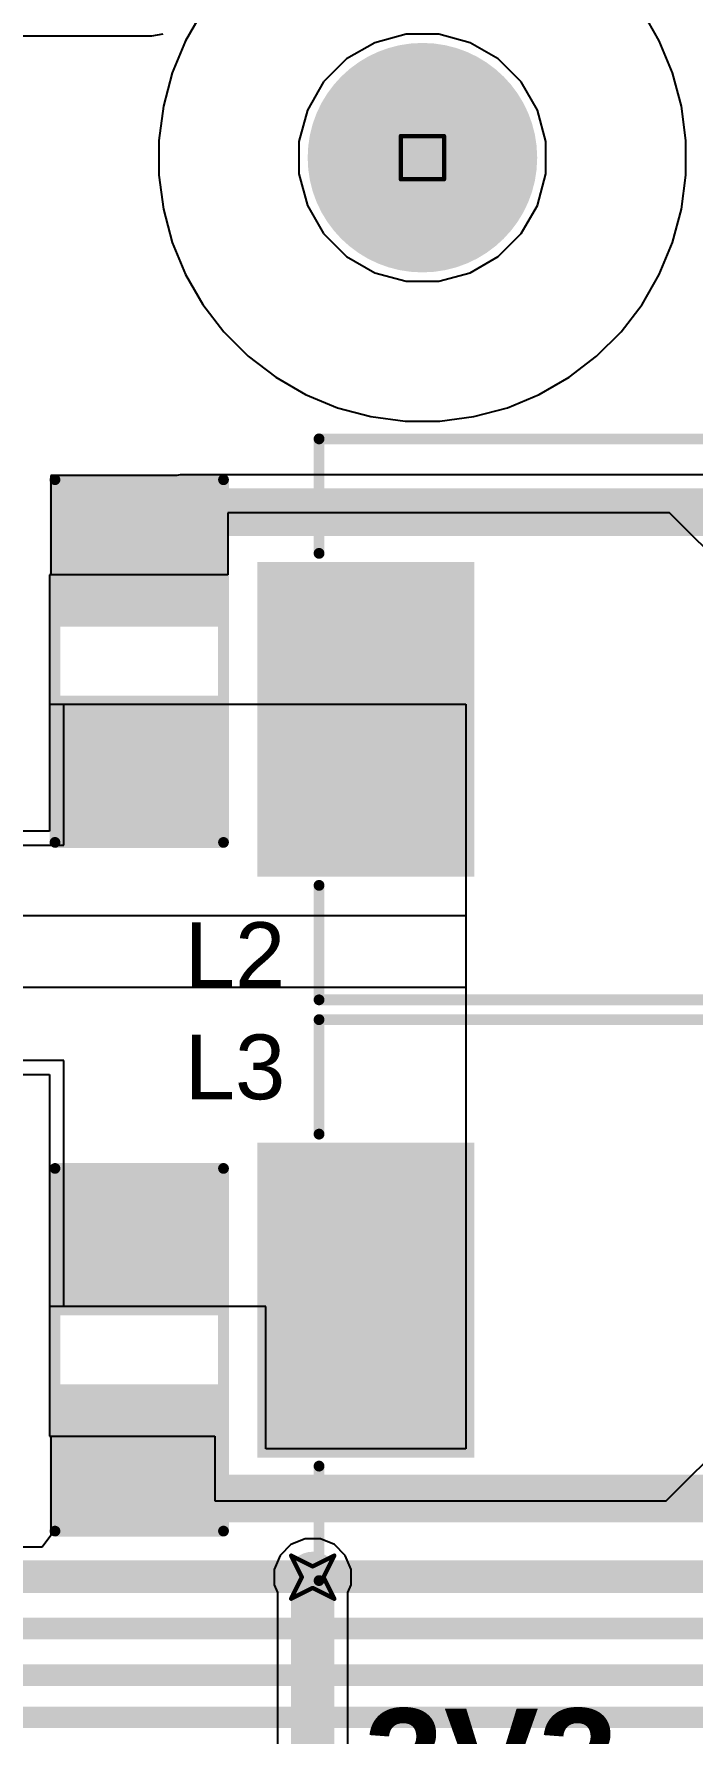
# Model space of a CAD drawing. Header units: inches. Extents: x -5 to 247, y -53 to 67.
# Drawn here: x 40.42 to 48.16, y -20.94 to -0.95 of the extents above; entities that cross this region are included whole.
import ezdxf

# ---------------------------------------------------------------- set-up
doc = ezdxf.new("R2010")
doc.units = ezdxf.units.IN
for name, color, linetype in [('Board Outline', 216, 'Continuous'), ('Bottom Layer', 5, 'Continuous'), ('Bottom Solder', 6, 'Continuous'), ('Drill Drawing', 1, 'Continuous'), ('Multi-Layer', 9, 'Continuous'), ('Pad Holes', 156, 'Continuous'), ('Top Layer', 1, 'Continuous'), ('Top Overlay', 2, 'Continuous'), ('Top Paste', 8, 'Continuous'), ('Top Solder', 216, 'Continuous'), ('Via Holes', 16, 'Continuous')]:
    doc.layers.add(name, color=color, linetype=linetype)
doc.styles.add('Arial', font='', dxfattribs={"height": 0.2})
doc.styles.add('Arial_Bold', font='', dxfattribs={"height": 0.2})
doc.styles.get('Arial').set_extended_font_data('Arial')
doc.styles.get('Arial_Bold').set_extended_font_data('Arial', bold=True)

# ---------------------------------------------------------------- blocks, each defined once
blk = doc.blocks.new('APH0650T330M_11')
at = {"layer": 'Top Layer'}
for points in [[(-4.2, 1.75), (-1.85, 1.75), (-1.85, -1.75), (-4.2, -1.75)], [(1.85, 1.75), (4.2, 1.75), (4.2, -1.75), (1.85, -1.75)]]:
    blk.add_hatch(color=1, dxfattribs=at).paths.add_polyline_path(points)
at = {"layer": 'Top Paste'}
for points in [[(-4.2, 1.75), (-1.85, 1.75), (-1.85, -1.75), (-4.2, -1.75)], [(1.85, 1.75), (4.2, 1.75), (4.2, -1.75), (1.85, -1.75)]]:
    blk.add_hatch(color=8, dxfattribs=at).paths.add_polyline_path(points)
at = {"layer": 'Top Solder'}
for points in [[(-4.302, 1.852), (-1.748, 1.852), (-1.748, -1.852), (-4.302, -1.852)], [(1.748, 1.852), (4.302, 1.852), (4.302, -1.852), (1.748, -1.852)]]:
    blk.add_hatch(color=216, dxfattribs=at).paths.add_polyline_path(points)
at = {"layer": 'Top Overlay'}
for points in [[(-3.575, 1.953, 0.127, 0.127, 0), (-3.575, 3.3, 0.127, 0.127, 0)], [(-3.575, 3.3, 0.127, 0.127, 0), (3.575, 3.3, 0.127, 0.127, 0)], [(3.575, 1.953, 0.127, 0.127, 0), (3.575, 3.3, 0.127, 0.127, 0)], [(-3.575, -3.3, 0.127, 0.127, 0), (-3.575, -1.953, 0.127, 0.127, 0)], [(3.575, -3.3, 0.127, 0.127, 0), (3.575, -1.953, 0.127, 0.127, 0)], [(-3.575, -3.3, 0.127, 0.127, 0), (3.575, -3.3, 0.127, 0.127, 0)]]:
    blk.add_lwpolyline(points, format="xyseb", dxfattribs=at)
for points in [[(-3.607, 3.3, 0.0635, 0.0635, 1), (-3.543, 3.3, 0.0635, 0.0635, 1)], [(-3.607, 3.3, 0.0635, 0.0635, 1), (-3.543, 3.3, 0.0635, 0.0635, 1)], [(3.543, 3.3, 0.0635, 0.0635, 1), (3.607, 3.3, 0.0635, 0.0635, 1)], [(3.543, 3.3, 0.0635, 0.0635, 1), (3.607, 3.3, 0.0635, 0.0635, 1)], [(-3.607, 1.953, 0.0635, 0.0635, 1), (-3.543, 1.953, 0.0635, 0.0635, 1)], [(3.543, 1.953, 0.0635, 0.0635, 1), (3.607, 1.953, 0.0635, 0.0635, 1)], [(-3.607, -1.953, 0.0635, 0.0635, 1), (-3.543, -1.953, 0.0635, 0.0635, 1)], [(3.543, -1.953, 0.0635, 0.0635, 1), (3.607, -1.953, 0.0635, 0.0635, 1)], [(-3.607, -3.3, 0.0635, 0.0635, 1), (-3.543, -3.3, 0.0635, 0.0635, 1)], [(-3.607, -3.3, 0.0635, 0.0635, 1), (-3.543, -3.3, 0.0635, 0.0635, 1)], [(3.543, -3.3, 0.0635, 0.0635, 1), (3.607, -3.3, 0.0635, 0.0635, 1)], [(3.543, -3.3, 0.0635, 0.0635, 1), (3.607, -3.3, 0.0635, 0.0635, 1)]]:
    blk.add_lwpolyline(points, format="xyseb", close=True, dxfattribs=at)
blk = doc.blocks.new('APH0650T330M_12')
at = {"layer": 'Top Layer'}
for points in [[(-4.2, 1.75), (-1.85, 1.75), (-1.85, -1.75), (-4.2, -1.75)], [(1.85, 1.75), (4.2, 1.75), (4.2, -1.75), (1.85, -1.75)]]:
    blk.add_hatch(color=1, dxfattribs=at).paths.add_polyline_path(points)
at = {"layer": 'Top Paste'}
for points in [[(-4.2, 1.75), (-1.85, 1.75), (-1.85, -1.75), (-4.2, -1.75)], [(1.85, 1.75), (4.2, 1.75), (4.2, -1.75), (1.85, -1.75)]]:
    blk.add_hatch(color=8, dxfattribs=at).paths.add_polyline_path(points)
at = {"layer": 'Top Solder'}
for points in [[(-4.302, 1.852), (-1.748, 1.852), (-1.748, -1.852), (-4.302, -1.852)], [(1.748, 1.852), (4.302, 1.852), (4.302, -1.852), (1.748, -1.852)]]:
    blk.add_hatch(color=216, dxfattribs=at).paths.add_polyline_path(points)
at = {"layer": 'Top Overlay'}
for points in [[(-3.575, 3.3, 0.127, 0.127, 0), (3.575, 3.3, 0.127, 0.127, 0)], [(-3.575, 1.953, 0.127, 0.127, 0), (-3.575, 3.3, 0.127, 0.127, 0)], [(3.575, 1.953, 0.127, 0.127, 0), (3.575, 3.3, 0.127, 0.127, 0)], [(-3.575, -3.3, 0.127, 0.127, 0), (-3.575, -1.953, 0.127, 0.127, 0)], [(3.575, -3.3, 0.127, 0.127, 0), (3.575, -1.953, 0.127, 0.127, 0)], [(-3.575, -3.3, 0.127, 0.127, 0), (3.575, -3.3, 0.127, 0.127, 0)]]:
    blk.add_lwpolyline(points, format="xyseb", dxfattribs=at)
for points in [[(-3.607, 3.3, 0.0635, 0.0635, 1), (-3.543, 3.3, 0.0635, 0.0635, 1)], [(-3.607, 3.3, 0.0635, 0.0635, 1), (-3.543, 3.3, 0.0635, 0.0635, 1)], [(3.543, 3.3, 0.0635, 0.0635, 1), (3.607, 3.3, 0.0635, 0.0635, 1)], [(3.543, 3.3, 0.0635, 0.0635, 1), (3.607, 3.3, 0.0635, 0.0635, 1)], [(-3.607, 1.953, 0.0635, 0.0635, 1), (-3.543, 1.953, 0.0635, 0.0635, 1)], [(3.543, 1.953, 0.0635, 0.0635, 1), (3.607, 1.953, 0.0635, 0.0635, 1)], [(-3.607, -1.953, 0.0635, 0.0635, 1), (-3.543, -1.953, 0.0635, 0.0635, 1)], [(3.543, -1.953, 0.0635, 0.0635, 1), (3.607, -1.953, 0.0635, 0.0635, 1)], [(-3.607, -3.3, 0.0635, 0.0635, 1), (-3.543, -3.3, 0.0635, 0.0635, 1)], [(-3.607, -3.3, 0.0635, 0.0635, 1), (-3.543, -3.3, 0.0635, 0.0635, 1)], [(3.543, -3.3, 0.0635, 0.0635, 1), (3.607, -3.3, 0.0635, 0.0635, 1)], [(3.543, -3.3, 0.0635, 0.0635, 1), (3.607, -3.3, 0.0635, 0.0635, 1)]]:
    blk.add_lwpolyline(points, format="xyseb", close=True, dxfattribs=at)
blk = doc.blocks.new('R___1206_24')
at = {"layer": 'Top Layer'}
for points in [[(-2.032, 0.889), (-0.508, 0.889), (-0.508, -0.889), (-2.032, -0.889)], [(0.508, 0.889), (2.032, 0.889), (2.032, -0.889), (0.508, -0.889)]]:
    blk.add_hatch(color=1, dxfattribs=at).paths.add_polyline_path(points)
at = {"layer": 'Top Paste'}
for points in [[(-2.032, 0.889), (-0.508, 0.889), (-0.508, -0.889), (-2.032, -0.889)], [(0.508, 0.889), (2.032, 0.889), (2.032, -0.889), (0.508, -0.889)]]:
    blk.add_hatch(color=8, dxfattribs=at).paths.add_polyline_path(points)
at = {"layer": 'Top Solder'}
for points in [[(-2.134, 0.991), (-0.406, 0.991), (-0.406, -0.991), (-2.134, -0.991)], [(0.406, 0.991), (2.134, 0.991), (2.134, -0.991), (0.406, -0.991)]]:
    blk.add_hatch(color=216, dxfattribs=at).paths.add_polyline_path(points)
at = {"layer": 'Top Overlay'}
for points in [[(-2.134, -0.991, 0.127, 0.127, 0), (-2.134, 0.991, 0.127, 0.127, 0)], [(2.134, 0.991, 0.127, 0.127, 0), (-2.134, 0.991, 0.127, 0.127, 0)], [(2.134, -0.991, 0.127, 0.127, 0), (2.134, 0.991, 0.127, 0.127, 0)], [(2.134, -0.991, 0.127, 0.127, 0), (-2.134, -0.991, 0.127, 0.127, 0)]]:
    blk.add_lwpolyline(points, format="xyseb", dxfattribs=at)
for points in [[(-2.165, 0.991, 0.0635, 0.0635, 1), (-2.102, 0.991, 0.0635, 0.0635, 1)], [(-2.165, 0.991, 0.0635, 0.0635, 1), (-2.102, 0.991, 0.0635, 0.0635, 1)], [(2.102, 0.991, 0.0635, 0.0635, 1), (2.165, 0.991, 0.0635, 0.0635, 1)], [(2.102, 0.991, 0.0635, 0.0635, 1), (2.165, 0.991, 0.0635, 0.0635, 1)], [(-2.165, -0.991, 0.0635, 0.0635, 1), (-2.102, -0.991, 0.0635, 0.0635, 1)], [(-2.165, -0.991, 0.0635, 0.0635, 1), (-2.102, -0.991, 0.0635, 0.0635, 1)], [(2.102, -0.991, 0.0635, 0.0635, 1), (2.165, -0.991, 0.0635, 0.0635, 1)], [(2.102, -0.991, 0.0635, 0.0635, 1), (2.165, -0.991, 0.0635, 0.0635, 1)]]:
    blk.add_lwpolyline(points, format="xyseb", close=True, dxfattribs=at)
blk = doc.blocks.new('R___1206_25')
at = {"layer": 'Top Layer'}
for points in [[(-2.032, 0.889), (-0.508, 0.889), (-0.508, -0.889), (-2.032, -0.889)], [(0.508, 0.889), (2.032, 0.889), (2.032, -0.889), (0.508, -0.889)]]:
    blk.add_hatch(color=1, dxfattribs=at).paths.add_polyline_path(points)
at = {"layer": 'Top Paste'}
for points in [[(-2.032, 0.889), (-0.508, 0.889), (-0.508, -0.889), (-2.032, -0.889)], [(0.508, 0.889), (2.032, 0.889), (2.032, -0.889), (0.508, -0.889)]]:
    blk.add_hatch(color=8, dxfattribs=at).paths.add_polyline_path(points)
at = {"layer": 'Top Solder'}
for points in [[(-2.134, 0.991), (-0.406, 0.991), (-0.406, -0.991), (-2.134, -0.991)], [(0.406, 0.991), (2.134, 0.991), (2.134, -0.991), (0.406, -0.991)]]:
    blk.add_hatch(color=216, dxfattribs=at).paths.add_polyline_path(points)
at = {"layer": 'Top Overlay'}
for points in [[(-2.134, 0.991, 0.127, 0.127, 0), (-2.134, -0.991, 0.127, 0.127, 0)], [(-2.134, 0.991, 0.127, 0.127, 0), (2.134, 0.991, 0.127, 0.127, 0)], [(2.134, 0.991, 0.127, 0.127, 0), (2.134, -0.991, 0.127, 0.127, 0)], [(-2.134, -0.991, 0.127, 0.127, 0), (2.134, -0.991, 0.127, 0.127, 0)]]:
    blk.add_lwpolyline(points, format="xyseb", dxfattribs=at)
for points in [[(-2.165, 0.991, 0.0635, 0.0635, 1), (-2.102, 0.991, 0.0635, 0.0635, 1)], [(-2.165, 0.991, 0.0635, 0.0635, 1), (-2.102, 0.991, 0.0635, 0.0635, 1)], [(2.102, 0.991, 0.0635, 0.0635, 1), (2.165, 0.991, 0.0635, 0.0635, 1)], [(2.102, 0.991, 0.0635, 0.0635, 1), (2.165, 0.991, 0.0635, 0.0635, 1)], [(-2.165, -0.991, 0.0635, 0.0635, 1), (-2.102, -0.991, 0.0635, 0.0635, 1)], [(-2.165, -0.991, 0.0635, 0.0635, 1), (-2.102, -0.991, 0.0635, 0.0635, 1)], [(2.102, -0.991, 0.0635, 0.0635, 1), (2.165, -0.991, 0.0635, 0.0635, 1)], [(2.102, -0.991, 0.0635, 0.0635, 1), (2.165, -0.991, 0.0635, 0.0635, 1)]]:
    blk.add_lwpolyline(points, format="xyseb", close=True, dxfattribs=at)

msp = doc.modelspace()

# ---------------------------------------------------------------- hatches: boundary and pattern name
at = {"layer": 'Bottom Layer'}
h = msp.add_hatch(color=5, dxfattribs=at)
edge = h.paths.add_edge_path()
edge.add_arc((44.987, -2.408), 1.3, 0, 360)
h = msp.add_hatch(color=5, dxfattribs=at)
edge = h.paths.add_edge_path()
edge.add_arc((43.696, -19.11), 0.3, 0, 360)
at = {"layer": 'Bottom Solder'}
h = msp.add_hatch(color=6, dxfattribs=at)
edge = h.paths.add_edge_path()
edge.add_arc((44.987, -2.408), 1.35, 0, 360)
at = {"layer": 'Multi-Layer'}
h = msp.add_hatch(color=9, dxfattribs=at)
edge = h.paths.add_edge_path()
edge.add_arc((44.987, -2.408), 1.3, 0, 360)
at = {"layer": 'Pad Holes'}
h = msp.add_hatch(color=7, dxfattribs=at)
edge = h.paths.add_edge_path()
edge.add_arc((44.987, -2.408), 1.05, 0, 360)
at = {"layer": 'Top Layer'}
h = msp.add_hatch(color=1, dxfattribs=at)
edge = h.paths.add_edge_path()
edge.add_arc((44.987, -2.408), 1.3, 0, 360)
h = msp.add_hatch(color=1, dxfattribs=at)
edge = h.paths.add_edge_path()
edge.add_arc((43.696, -19.11), 0.3, 0, 360)
at = {"layer": 'Top Solder'}
h = msp.add_hatch(color=216, dxfattribs=at)
edge = h.paths.add_edge_path()
edge.add_arc((44.987, -2.408), 1.35, 0, 360)
at = {"layer": 'Via Holes'}
h = msp.add_hatch(color=7, dxfattribs=at)
edge = h.paths.add_edge_path()
edge.add_arc((43.696, -19.11), 0.15, 0, 360)

# ---------------------------------------------------------------- linework, layer by layer
at = {"layer": 'Board Outline'}
msp.add_lwpolyline([(49.772, 6.348, 0.254, 0.254, -0.6504), (32.118, -53.055, 0.254, 0.254, 0)], format="xyseb", dxfattribs=at)
for points in [[(46.037, -2.408, 0.254, 0.254, 1), (43.937, -2.408, 0.254, 0.254, 1)], [(43.874, -2.408, 0.127, 0.127, 1), (44.001, -2.408, 0.127, 0.127, 1)], [(45.974, -2.408, 0.127, 0.127, 1), (46.101, -2.408, 0.127, 0.127, 1)]]:
    msp.add_lwpolyline(points, format="xyseb", close=True, dxfattribs=at)
at = {"layer": 'Bottom Layer'}
for p, q in [((44.796, -0.956), (44.427, -1.055)), ((45.178, -0.956), (44.796, -0.956)), ((45.548, -1.055), (45.178, -0.956)), ((44.427, -1.055), (44.095, -1.246)), ((45.879, -1.246), (45.548, -1.055)), ((44.095, -1.246), (43.825, -1.517)), ((46.149, -1.517), (45.879, -1.246)), ((43.825, -1.517), (43.634, -1.848)), ((46.341, -1.848), (46.149, -1.517)), ((43.634, -1.848), (43.535, -2.217)), ((46.44, -2.217), (46.341, -1.848)), ((43.535, -2.217), (43.535, -2.6)), ((46.44, -2.6), (46.44, -2.217)), ((43.535, -2.6), (43.634, -2.969)), ((46.341, -2.969), (46.44, -2.6)), ((43.634, -2.969), (43.825, -3.3)), ((46.149, -3.3), (46.341, -2.969)), ((43.825, -3.3), (44.095, -3.571)), ((45.879, -3.571), (46.149, -3.3)), ((44.095, -3.571), (44.427, -3.762)), ((45.548, -3.762), (45.879, -3.571)), ((44.427, -3.762), (44.796, -3.861)), ((45.178, -3.861), (45.548, -3.762)), ((44.796, -3.861), (45.178, -3.861)), ((43.44, -18.726), (43.313, -18.854)), ((43.606, -18.658), (43.44, -18.726)), ((43.786, -18.658), (43.606, -18.658)), ((43.953, -18.726), (43.786, -18.658)), ((44.08, -18.854), (43.953, -18.726)), ((43.313, -18.854), (43.244, -19.02)), ((44.149, -19.02), (44.08, -18.854)), ((43.244, -19.02), (43.244, -19.2)), ((44.149, -19.2), (44.149, -19.02)), ((43.244, -19.2), (43.282, -19.292)), ((43.282, -19.292), (43.282, -23.131)), ((44.111, -19.292), (44.149, -19.2)), ((44.111, -23.546), (44.111, -19.292))]:
    msp.add_line(p, q, dxfattribs=at)
msp.add_lwpolyline([(43.696, -23.546, 0.508, 0.508, 0), (43.696, -19.11, 0.508, 0.508, 0)], format="xyseb", dxfattribs=at)
msp.add_lwpolyline([(43.569, -19.11, 0.254, 0.254, 1), (43.823, -19.11, 0.254, 0.254, 1)], format="xyseb", close=True, dxfattribs=at)
at = {"layer": 'Drill Drawing'}
for points in [[(44.733, -2.154, 0.0508, 0.0508, 0), (45.241, -2.154, 0.0508, 0.0508, 0)], [(44.733, -2.662, 0.0508, 0.0508, 0), (44.733, -2.154, 0.0508, 0.0508, 0)], [(45.241, -2.662, 0.0508, 0.0508, 0), (45.241, -2.154, 0.0508, 0.0508, 0)], [(44.733, -2.662, 0.0508, 0.0508, 0), (45.241, -2.662, 0.0508, 0.0508, 0)], [(43.442, -18.856, 0.0508, 0.0508, 0), (43.696, -18.983, 0.0508, 0.0508, 0)], [(43.442, -18.856, 0.0508, 0.0508, 0), (43.569, -19.11, 0.0508, 0.0508, 0)], [(43.696, -18.983, 0.0508, 0.0508, 0), (43.95, -18.856, 0.0508, 0.0508, 0)], [(43.823, -19.11, 0.0508, 0.0508, 0), (43.95, -18.856, 0.0508, 0.0508, 0)], [(43.442, -19.364, 0.0508, 0.0508, 0), (43.569, -19.11, 0.0508, 0.0508, 0)], [(43.823, -19.11, 0.0508, 0.0508, 0), (43.95, -19.364, 0.0508, 0.0508, 0)], [(43.442, -19.364, 0.0508, 0.0508, 0), (43.696, -19.237, 0.0508, 0.0508, 0)], [(43.696, -19.237, 0.0508, 0.0508, 0), (43.95, -19.364, 0.0508, 0.0508, 0)]]:
    msp.add_lwpolyline(points, format="xyseb", dxfattribs=at)
for points in [[(44.72, -2.154, 0.0254, 0.0254, 1), (44.746, -2.154, 0.0254, 0.0254, 1)], [(44.72, -2.154, 0.0254, 0.0254, 1), (44.746, -2.154, 0.0254, 0.0254, 1)], [(45.228, -2.154, 0.0254, 0.0254, 1), (45.254, -2.154, 0.0254, 0.0254, 1)], [(45.228, -2.154, 0.0254, 0.0254, 1), (45.254, -2.154, 0.0254, 0.0254, 1)], [(44.72, -2.662, 0.0254, 0.0254, 1), (44.746, -2.662, 0.0254, 0.0254, 1)], [(44.72, -2.662, 0.0254, 0.0254, 1), (44.746, -2.662, 0.0254, 0.0254, 1)], [(45.228, -2.662, 0.0254, 0.0254, 1), (45.254, -2.662, 0.0254, 0.0254, 1)], [(45.228, -2.662, 0.0254, 0.0254, 1), (45.254, -2.662, 0.0254, 0.0254, 1)], [(43.43, -18.856, 0.0254, 0.0254, 1), (43.455, -18.856, 0.0254, 0.0254, 1)], [(43.43, -18.856, 0.0254, 0.0254, 1), (43.455, -18.856, 0.0254, 0.0254, 1)], [(43.684, -18.983, 0.0254, 0.0254, 1), (43.709, -18.983, 0.0254, 0.0254, 1)], [(43.684, -18.983, 0.0254, 0.0254, 1), (43.709, -18.983, 0.0254, 0.0254, 1)], [(43.938, -18.856, 0.0254, 0.0254, 1), (43.963, -18.856, 0.0254, 0.0254, 1)], [(43.938, -18.856, 0.0254, 0.0254, 1), (43.963, -18.856, 0.0254, 0.0254, 1)], [(43.557, -19.11, 0.0254, 0.0254, 1), (43.582, -19.11, 0.0254, 0.0254, 1)], [(43.557, -19.11, 0.0254, 0.0254, 1), (43.582, -19.11, 0.0254, 0.0254, 1)], [(43.811, -19.11, 0.0254, 0.0254, 1), (43.836, -19.11, 0.0254, 0.0254, 1)], [(43.811, -19.11, 0.0254, 0.0254, 1), (43.836, -19.11, 0.0254, 0.0254, 1)], [(43.43, -19.364, 0.0254, 0.0254, 1), (43.455, -19.364, 0.0254, 0.0254, 1)], [(43.43, -19.364, 0.0254, 0.0254, 1), (43.455, -19.364, 0.0254, 0.0254, 1)], [(43.684, -19.237, 0.0254, 0.0254, 1), (43.709, -19.237, 0.0254, 0.0254, 1)], [(43.684, -19.237, 0.0254, 0.0254, 1), (43.709, -19.237, 0.0254, 0.0254, 1)], [(43.938, -19.364, 0.0254, 0.0254, 1), (43.963, -19.364, 0.0254, 0.0254, 1)], [(43.938, -19.364, 0.0254, 0.0254, 1), (43.963, -19.364, 0.0254, 0.0254, 1)]]:
    msp.add_lwpolyline(points, format="xyseb", close=True, dxfattribs=at)
at = {"layer": 'Top Layer'}
for p, q in [((42.404, -0.682), (42.201, -1.034)), ((47.773, -1.034), (47.57, -0.682)), ((47.773, -1.034), (47.57, -0.682)), ((20.643, -0.976), (41.805, -0.976)), ((41.805, -0.976), (41.939, -0.95)), ((42.28, -0.897), (42.201, -1.034)), ((42.201, -1.034), (42.045, -1.41)), ((42.201, -1.034), (42.045, -1.41)), ((47.929, -1.41), (47.773, -1.034)), ((47.929, -1.41), (47.773, -1.034)), ((42.045, -1.41), (41.94, -1.802)), ((42.045, -1.41), (41.94, -1.802)), ((48.034, -1.802), (47.929, -1.41)), ((48.034, -1.802), (47.929, -1.41)), ((41.94, -1.802), (41.887, -2.205)), ((41.94, -1.802), (41.887, -2.205)), ((48.087, -2.205), (48.034, -1.802)), ((48.087, -2.205), (48.034, -1.802)), ((41.887, -2.205), (41.887, -2.408)), ((41.887, -2.205), (41.887, -2.612)), ((48.087, -2.408), (48.087, -2.205)), ((48.087, -2.612), (48.087, -2.205)), ((41.887, -2.408), (41.887, -2.408)), ((41.887, -2.408), (41.887, -2.612)), ((48.087, -2.612), (48.087, -2.408)), ((41.887, -2.612), (41.94, -3.014)), ((41.887, -2.612), (41.94, -3.014)), ((48.034, -3.014), (48.087, -2.612)), ((48.034, -3.014), (48.087, -2.612)), ((41.94, -3.014), (42.045, -3.407)), ((41.94, -3.014), (42.045, -3.407)), ((47.929, -3.407), (48.034, -3.014)), ((47.929, -3.407), (48.034, -3.014)), ((42.045, -3.407), (42.201, -3.782)), ((42.045, -3.407), (42.201, -3.782)), ((47.773, -3.782), (47.929, -3.407)), ((47.773, -3.782), (47.929, -3.407)), ((42.201, -3.782), (42.404, -4.134)), ((42.201, -3.782), (42.404, -4.134)), ((47.57, -4.134), (47.773, -3.782)), ((47.57, -4.134), (47.773, -3.782)), ((42.404, -4.134), (42.651, -4.457)), ((42.404, -4.134), (42.651, -4.457)), ((47.323, -4.457), (47.57, -4.134)), ((47.323, -4.457), (47.57, -4.134)), ((42.651, -4.457), (42.939, -4.744)), ((42.651, -4.457), (42.939, -4.744)), ((47.036, -4.744), (47.323, -4.457)), ((47.036, -4.744), (47.323, -4.457)), ((42.939, -4.744), (43.261, -4.991)), ((42.939, -4.744), (43.261, -4.991)), ((46.713, -4.991), (47.036, -4.744)), ((46.713, -4.991), (47.036, -4.744)), ((43.261, -4.991), (43.613, -5.195)), ((43.261, -4.991), (43.613, -5.195)), ((46.361, -5.195), (46.713, -4.991)), ((46.361, -5.195), (46.713, -4.991)), ((43.613, -5.195), (43.989, -5.35)), ((43.613, -5.195), (43.989, -5.35)), ((45.986, -5.35), (46.361, -5.195)), ((45.986, -5.35), (46.361, -5.195)), ((43.989, -5.35), (44.381, -5.455)), ((43.989, -5.35), (44.381, -5.455)), ((45.593, -5.455), (45.986, -5.35)), ((45.593, -5.455), (45.986, -5.35)), ((44.381, -5.455), (44.784, -5.508)), ((44.381, -5.455), (44.784, -5.508)), ((44.784, -5.508), (44.987, -5.508)), ((44.784, -5.508), (45.19, -5.508)), ((44.987, -5.508), (45.19, -5.508)), ((45.19, -5.508), (45.593, -5.455)), ((45.19, -5.508), (45.593, -5.455)), ((42.099, -6.147), (40.615, -6.147)), ((40.615, -6.147), (40.615, -7.315)), ((42.138, -6.139), (42.099, -6.147)), ((48.508, -6.139), (42.138, -6.139)), ((47.892, -6.586), (42.697, -6.586)), ((42.697, -6.586), (42.697, -7.315)), ((49.043, -7.737), (47.892, -6.586)), ((42.697, -7.315), (40.602, -7.315)), ((40.602, -7.315), (40.602, -8.839)), ((40.615, -7.315), (40.602, -7.315)), ((40.602, -7.315), (40.602, -8.839)), ((40.602, -8.839), (45.496, -8.839)), ((40.602, -8.839), (40.602, -10.332)), ((40.767, -10.497), (40.767, -8.839)), ((40.767, -8.839), (45.496, -8.839)), ((45.496, -8.839), (45.496, -17.6)), ((45.496, -8.839), (45.496, -11.328)), ((40.602, -10.332), (36.68, -10.332)), ((36.482, -10.497), (40.767, -10.497)), ((45.496, -11.328), (36.691, -11.328)), ((36.659, -12.167), (45.496, -12.167)), ((45.496, -12.167), (45.496, -17.6)), ((40.767, -13.03), (36.482, -13.03)), ((40.767, -15.926), (40.767, -13.03)), ((36.794, -13.195), (40.602, -13.195)), ((40.602, -13.195), (40.602, -15.926)), ((43.146, -15.926), (40.602, -15.926)), ((40.602, -15.926), (40.602, -17.45)), ((40.602, -15.926), (40.602, -17.45)), ((43.146, -15.926), (40.767, -15.926)), ((43.146, -17.6), (43.146, -15.926)), ((43.146, -17.6), (43.146, -15.926)), ((47.855, -18.212), (49.104, -16.964)), ((40.602, -17.45), (42.545, -17.45)), ((40.602, -17.45), (40.615, -17.45)), ((40.615, -17.45), (40.615, -18.618)), ((42.545, -17.45), (42.545, -18.212)), ((45.496, -17.6), (43.146, -17.6)), ((45.496, -17.6), (43.146, -17.6)), ((42.545, -18.212), (47.855, -18.212)), ((40.515, -18.755), (39.872, -18.755)), ((40.615, -18.618), (40.515, -18.755))]:
    msp.add_line(p, q, dxfattribs=at)
for points in [[(41.656, -7.061, 0.559, 0.559, 0), (42.138, -6.579, 0.559, 0.559, 0)], [(42.138, -6.579, 0.559, 0.559, 0), (48.508, -6.579, 0.559, 0.559, 0)], [(41.656, -17.704, 0.559, 0.559, 0), (42.138, -18.185, 0.559, 0.559, 0)], [(42.138, -18.185, 0.559, 0.559, 0), (48.508, -18.185, 0.559, 0.559, 0)], [(39.727, -19.104, 0.381, 0.381, 0), (52.854, -19.104, 0.381, 0.381, 0)], [(38.724, -19.715, 0.254, 0.254, 0), (54.324, -19.715, 0.254, 0.254, 0)], [(38.09, -20.262, 0.254, 0.254, 0), (54.701, -20.262, 0.254, 0.254, 0)], [(36.459, -20.759, 0.254, 0.254, 0), (55.081, -20.759, 0.254, 0.254, 0)]]:
    msp.add_lwpolyline(points, format="xyseb", dxfattribs=at)
for points in [[(41.998, -6.579, 0.279, 0.279, 1), (42.278, -6.579, 0.279, 0.279, 1)], [(41.998, -6.579, 0.279, 0.279, 1), (42.278, -6.579, 0.279, 0.279, 1)], [(41.516, -7.061, 0.279, 0.279, 1), (41.796, -7.061, 0.279, 0.279, 1)], [(41.516, -17.704, 0.279, 0.279, 1), (41.796, -17.704, 0.279, 0.279, 1)], [(41.998, -18.185, 0.279, 0.279, 1), (42.277, -18.185, 0.279, 0.279, 1)], [(41.998, -18.185, 0.279, 0.279, 1), (42.277, -18.185, 0.279, 0.279, 1)]]:
    msp.add_lwpolyline(points, format="xyseb", close=True, dxfattribs=at)

# ---------------------------------------------------------------- block references
for name, p in [('APH0650T330M_12', (47.346, -9.017)), ('APH0650T330M_11', (47.346, -15.85))]:
    msp.add_blockref(name, p)
for name, p, rotation in [('R___1206_25', (41.656, -8.331), 90), ('R___1206_24', (41.656, -16.434), 270)]:
    msp.add_blockref(name, p, dxfattribs=dict(rotation=rotation))

# ---------------------------------------------------------------- texts
at = {"layer": 'Top Overlay', "style": 'Arial'}
for s, p in [('L2', (42.19, -12.166)), ('L3', (42.19, -13.487))]:
    msp.add_text(s, height=0.762, dxfattribs=at).set_placement(p)
at = {"layer": 'Top Overlay', "style": 'Arial_Bold'}
msp.add_text('3V3', height=1.2, rotation=360, dxfattribs=at).set_placement((44.306, -21.855))

doc.saveas('drawing.dxf')
